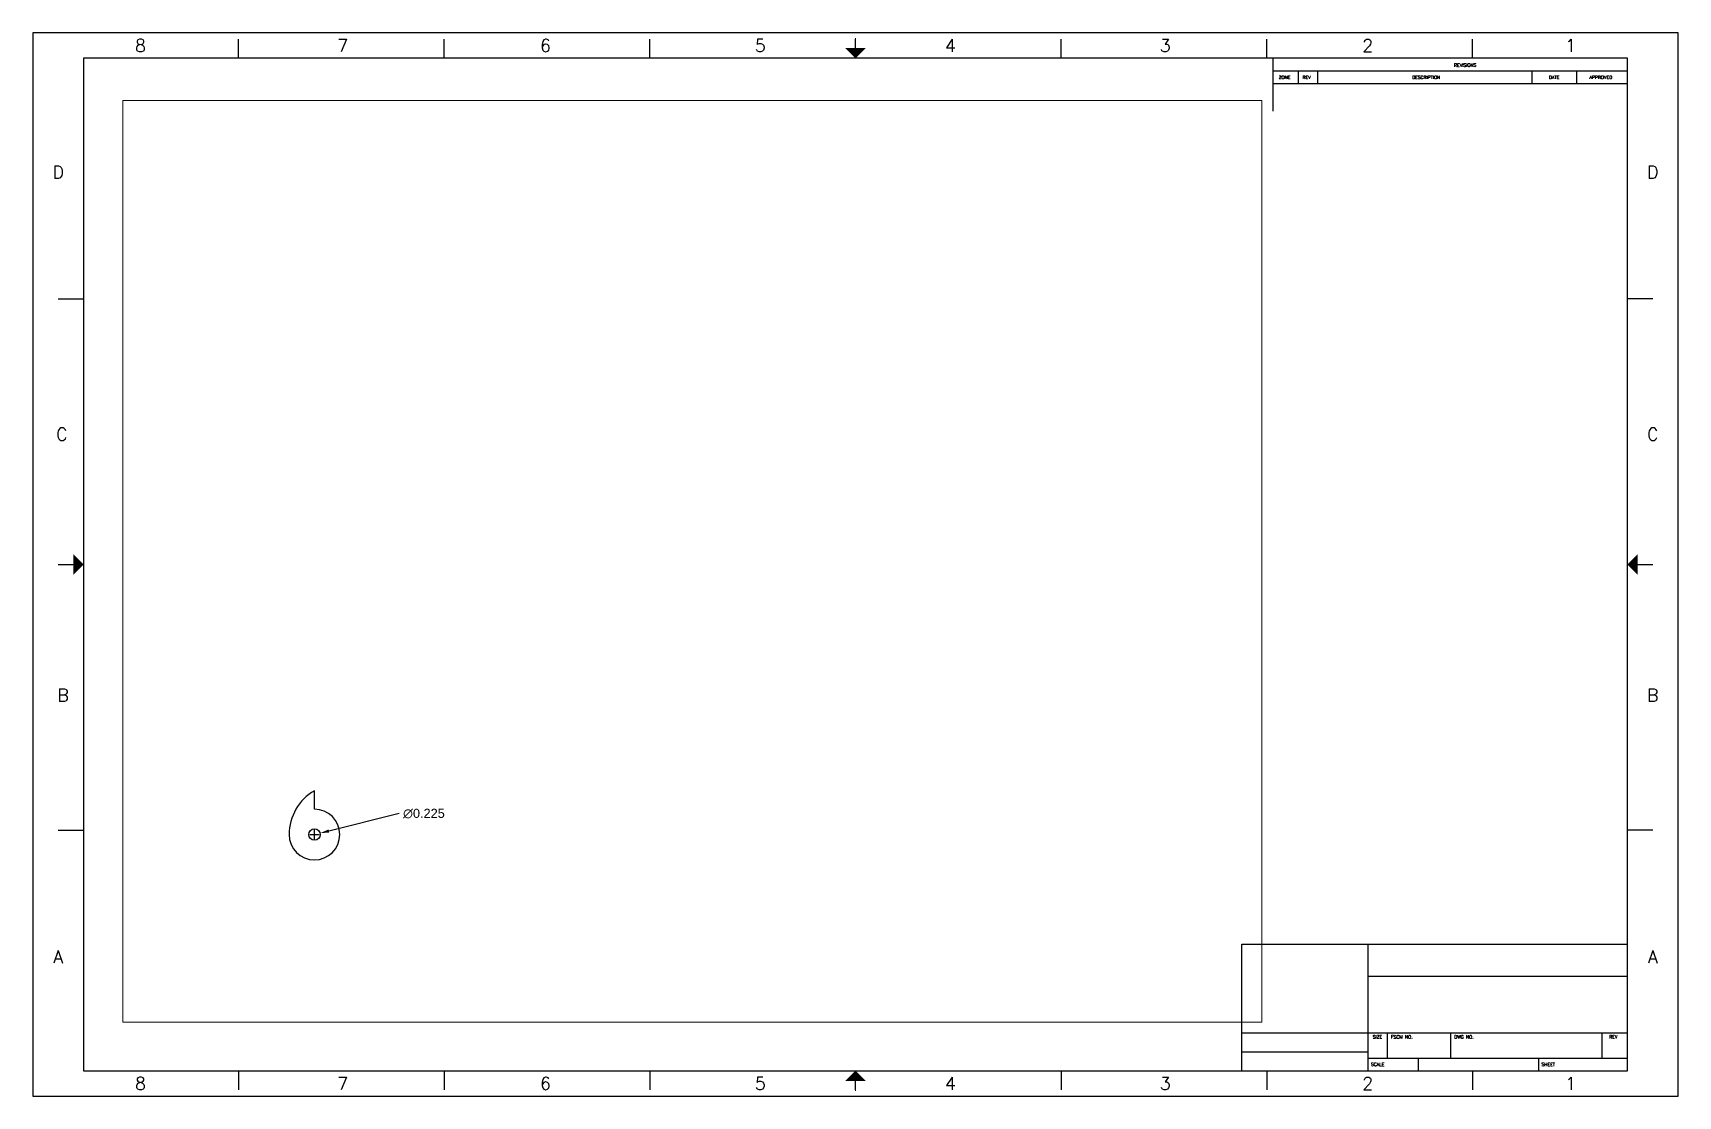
# Paper-space layout 'D-Size Layout' of a CAD drawing. Header units: inches. Extents: x 0 to 32.5, y 0 to 21.
# The model-space entities are those that its viewports show. They can reach past a viewport. Long polylines and large blocks are cut down to what shows.
import ezdxf
from ezdxf.enums import TextEntityAlignment as Align

# ---------------------------------------------------------------- set-up
doc = ezdxf.new("R2010")
doc.units = ezdxf.units.IN
doc.header["$MEASUREMENT"] = 0
for name, color, linetype in [('Model-Front', 7, 'Continuous'), ('Title Block', 7, 'Continuous'), ('Viewport', 5, 'Continuous')]:
    doc.layers.add(name, color=color, linetype=linetype)
doc.styles.add('Roman', font='romans')
doc.styles.get("Standard").update_dxf_attribs({"font": 'arial.ttf'})
doc.dimstyles.get("Standard").update_dxf_attribs({"dimscale": 0, "dimtxt": 0.18, "dimasz": 0.18, "dimexe": 0.18, "dimexo": 0.0625, "dimgap": 0.09, "dimtad": 0, "dimtih": 1, "dimtoh": 1, "dimdec": 3, "dimzin": 0, "dimdsep": 46, "dimtxsty": 'Standard', "dimcen": 0.09, "dimadec": 0, "dimazin": 0, "dimtfac": 1, "dimtdec": 3, "dimtofl": 0, "dimtmove": 0, "dimatfit": 3, "dimfxl": 1, "dimtolj": 1, "dimtzin": 0, "dimarcsym": 0})

# ---------------------------------------------------------------- blocks, each defined once
blk = doc.blocks.new('ANSI D title block')
at = {"layer": 'Title Block'}
for p, q in [((32.5, 21), (0, 21)), ((0, 21), (0, 0)), ((4.062, 20.5), (4.062, 20.875)), ((8.125, 20.5), (8.125, 20.875)), ((12.188, 20.5), (12.188, 20.875)), ((16.25, 20.5), (16.25, 20.875)), ((20.312, 20.5), (20.312, 20.875)), ((24.375, 20.5), (24.375, 20.875)), ((28.438, 20.5), (28.438, 20.875)), ((32.5, 0), (32.5, 21)), ((32.5, 20.5), (32.5, 20.875)), ((31.5, 20.5), (1, 20.5)), ((1, 20.5), (1, 0.5)), ((24.5, 19.453), (24.5, 20.5)), ((31.5, 0.5), (31.5, 20.5)), ((24.5, 20.25), (31.5, 20.25)), ((25, 20), (25, 20.25)), ((25.38, 20), (25.38, 20.25)), ((29.62, 20), (29.62, 20.25)), ((30.5, 20), (30.5, 20.25)), ((24.5, 20), (31.5, 20)), ((0.5, 15.75), (1, 15.75)), ((32, 15.75), (31.5, 15.75)), ((0.5, 10.5), (1, 10.5)), ((31.5, 10.5), (32, 10.5)), ((0.5, 5.25), (1, 5.25)), ((32, 5.25), (31.5, 5.25)), ((23.88, 3), (31.5, 3)), ((23.88, 0.5), (23.88, 3)), ((26.38, 0.5), (26.38, 3)), ((26.38, 2.37), (31.5, 2.37)), ((23.88, 1.25), (31.5, 1.25)), ((26.76, 0.75), (26.76, 1.25)), ((28.01, 0.75), (28.01, 1.25)), ((31, 0.75), (31, 1.25)), ((23.88, 0.875), (26.38, 0.875)), ((26.38, 0.75), (31.5, 0.75)), ((27.37, 0.5), (27.37, 0.75)), ((29.75, 0.5), (29.75, 0.75)), ((1, 0.5), (31.5, 0.5)), ((4.062, 0.5), (4.062, 0.125)), ((8.125, 0.5), (8.125, 0.125)), ((12.188, 0.5), (12.188, 0.125)), ((16.25, 0.125), (16.25, 0.5)), ((20.312, 0.5), (20.312, 0.125)), ((24.375, 0.5), (24.375, 0.125)), ((28.438, 0.5), (28.438, 0.125)), ((32.5, 0.125), (32.5, 0.5)), ((0, 0), (32.5, 0))]:
    blk.add_line(p, q, dxfattribs=at)
at = {"layer": 'Title Block', "const_width": 0.02}
for points in [[(16.25, 20.9), (16.25, 20.7)], [(0.6, 10.5), (0.8, 10.5)], [(0.6, 10.5), (0.6, 10.5)], [(31.9, 10.5), (31.9, 10.5)], [(16.25, 0.1), (16.25, 0.3)]]:
    blk.add_lwpolyline(points, dxfattribs=at)
at = {"layer": 'Title Block'}
for points in [[(16.05, 20.7), (16.45, 20.7), (16.25, 20.5)], [(0.8, 10.3), (0.8, 10.7), (1, 10.5)], [(31.7, 10.3), (31.7, 10.7), (31.5, 10.5)], [(16.05, 0.3), (16.45, 0.3), (16.25, 0.5)]]:
    blk.add_solid(points, dxfattribs=at)
at = {"color": 0, "style": 'Roman', "flags": 8}
for tag, p in [('FNAME', (-0.05, 6)), ('REVDATE', (-0.05, 3)), ('USER', (-0.05, 0))]:
    blk.add_attdef(tag, p, '', height=0.15, rotation=90, dxfattribs=at)
at = {"layer": 'Title Block', "style": 'Roman'}
for s, p in [('8', (2.125, 20.75)), ('7', (6.119, 20.75)), ('6', (10.125, 20.75)), ('5', (14.369, 20.75)), ('4', (18.125, 20.75)), ('3', (22.369, 20.75)), ('2', (26.369, 20.75)), ('1', (30.375, 20.75)), ('D', (0.5, 18.25)), ('D', (32, 18.25)), ('C', (0.571, 13.073)), ('C', (32, 13.073)), ('B', (0.595, 7.919)), ('B', (32, 7.919)), ('A', (0.5, 2.75)), ('A', (32, 2.75)), ('8', (2.125, 0.25)), ('7', (6.119, 0.25)), ('6', (10.125, 0.25)), ('5', (14.369, 0.25)), ('4', (18.125, 0.25)), ('3', (22.369, 0.25)), ('2', (26.369, 0.25)), ('1', (30.375, 0.25))]:
    blk.add_text(s, height=0.25, dxfattribs=at).set_placement(p, align=Align.MIDDLE_CENTER)
for s, p in [('ZONE', (24.609, 20.09)), ('REV', (25.08, 20.09)), ('DESCRIPTION', (27.246, 20.09)), ('REVISIONS', (28.075, 20.332)), ('DATE', (29.948, 20.09)), ('APPROVED', (30.748, 20.09)), ('SIZE', (26.468, 1.136)), ('FSCM NO.', (26.829, 1.136)), ('DWG NO.', (28.081, 1.136)), ('REV', (31.14, 1.136)), ('SCALE', (26.432, 0.593)), ('SHEET', (29.803, 0.593))]:
    blk.add_text(s, height=0.065, dxfattribs=at).set_placement(p)
blk = doc.blocks.new('*D3')
at = {"layer": 'Defpoints', "color": 0, "transparency": 16777216}
for p in [(0.391, 0.473), (0.609, 0.527)]:
    blk.add_point(p, dxfattribs=at)
at = {"layer": 'Model-Front', "color": 0, "lineweight": -2, "transparency": 16777216}
for p, q in [((2.171, 0.913), (0.784, 0.57)), ((0.41, 0.5), (0.59, 0.5)), ((0.5, 0.41), (0.5, 0.59))]:
    blk.add_line(p, q, dxfattribs=at)
at = {"layer": 'Model-Front', "color": 0, "transparency": 16777216}
blk.add_solid([(0.777, 0.599), (0.791, 0.541), (0.609, 0.527)], dxfattribs=at)
at = {"layer": 'Model-Front', "color": 0, "transparency": 16777216, "insert": (2.663, 0.913), "char_height": 0.18, "attachment_point": 5}
blk.add_mtext('\\A1;∅0.225', dxfattribs=at)

msp = doc.modelspace()

# ---------------------------------------------------------------- linework, layer by layer
at = {"layer": 'Model-Front'}
msp.add_line((0.5, 1), (0.5, 1.366), dxfattribs=at)
msp.add_circle((0.5, 0.5), 0.1125, dxfattribs=at)
for centre, radius, start, end in [((1, 0.5), 1, 120, 180), ((0.5, 0.5), 0.5, 180, 90)]:
    msp.add_arc(centre, radius, start, end, dxfattribs=at)

# ---------------------------------------------------------------- dimensions: what is measured, and where the dimension line sits
dim = msp.add_diameter_dim_2p(p1=(0.3908, 0.473), p2=(0.6092, 0.527), dimstyle='Standard', override={"dimscale": 1}, dxfattribs=at)
dim.commit()
dim.dimension.update_dxf_attribs({"geometry": '*D3', "text_midpoint": (2.1709, 0.9128), "dimtype": 163})

psp = doc.layouts.new('D-Size Layout')

# ---------------------------------------------------------------- block references
at = {"layer": 'Title Block'}
psp.add_blockref('ANSI D title block', (0, 0), dxfattribs=at)

# ---------------------------------------------------------------- viewports
at = {"layer": 'Viewport'}
psp.add_viewport(center=(13.026, 10.564), size=(22.497, 18.20451), view_center_point=(7.9641, 5.8981), view_height=18.204508, dxfattribs=at)

doc.saveas('drawing.dxf')
